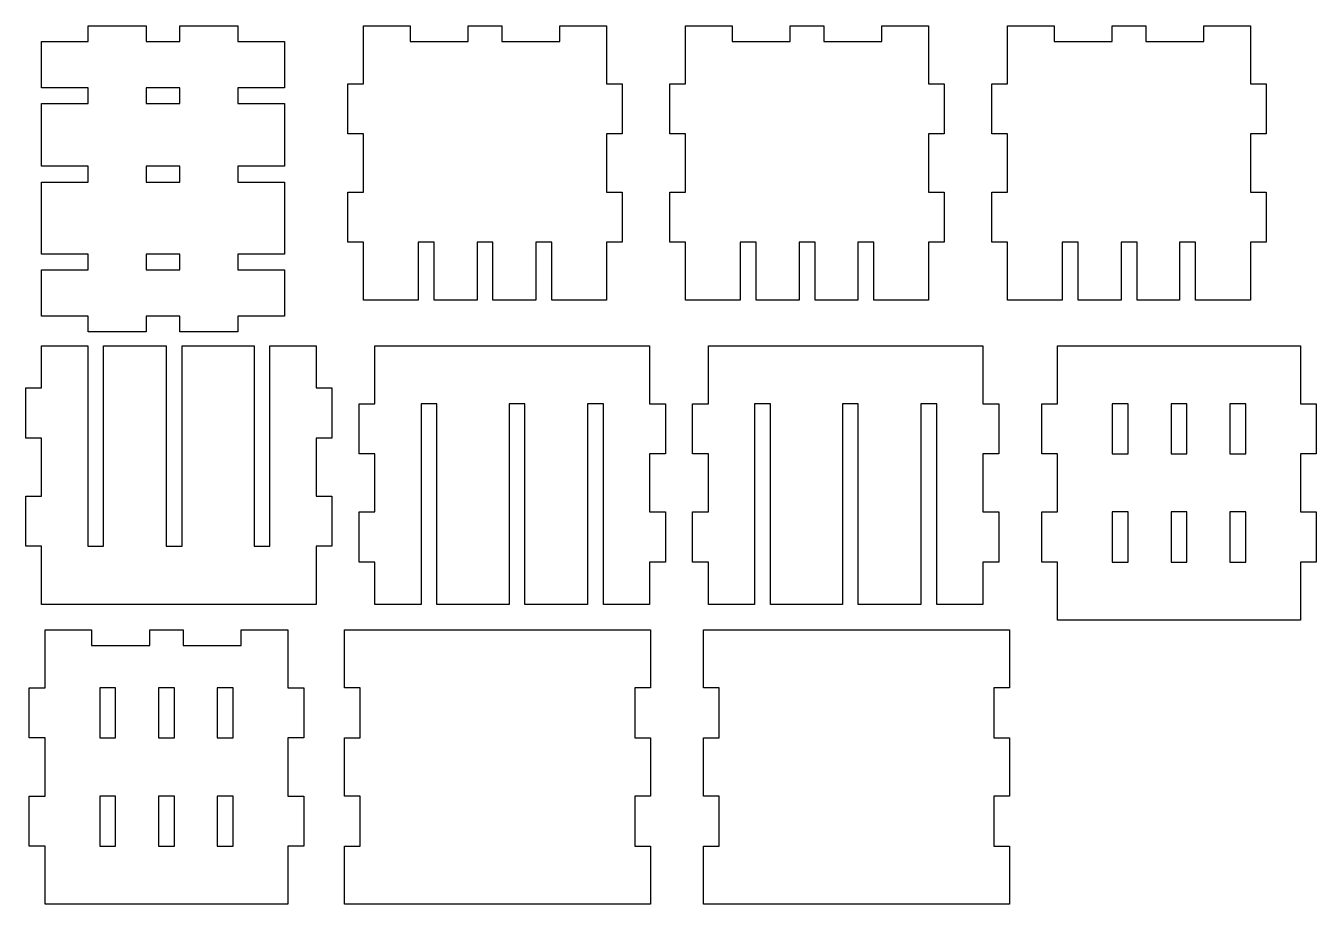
# Model space of a CAD drawing. Extents: x 9 to 270, y 136 to 314.
import ezdxf

# ---------------------------------------------------------------- set-up
doc = ezdxf.new("R2010")
doc.units = 0
doc.layers.get('0').update_dxf_attribs({"linetype": 'CONTINUOUS'})

msp = doc.modelspace()

# ---------------------------------------------------------------- linework, layer by layer
at = {"color": 7}
for points in [[(61.039197, 301.044253), (51.616983, 301.044253), (51.616983, 297.844248), (61.039197, 297.844248), (61.039197, 285.19663), (51.616983, 285.19663), (51.616983, 281.996622), (61.039197, 281.996622), (61.039197, 267.434633), (51.616983, 267.434633), (51.616983, 264.234656), (61.039197, 264.234656), (61.039197, 254.906114), (51.616983, 254.906114), (51.616983, 251.706106), (39.88365, 251.706106), (39.88365, 254.906114), (33.128097, 254.906114), (33.128097, 251.706106), (21.394765, 251.706106), (21.394765, 254.906114), (11.972523, 254.906114), (11.972523, 264.234656), (21.394765, 264.234656), (21.394765, 267.434633), (11.972523, 267.434633), (11.972523, 281.996622), (21.394765, 281.996622), (21.394765, 285.19663), (11.972523, 285.19663), (11.972523, 297.844248), (21.394765, 297.844248), (21.394765, 301.044253), (11.972523, 301.044253), (11.972523, 310.37277), (21.394765, 310.37277), (21.394765, 313.572775), (33.128097, 313.572775), (33.128097, 310.37277), (39.88365, 310.37277), (39.88365, 313.572775), (51.616983, 313.572775), (51.616983, 310.37277), (61.039197, 310.37277)], [(115.05823, 258.106119), (115.05823, 269.839448), (111.858225, 269.839448), (111.858225, 258.106119), (103.187794, 258.106119), (103.187794, 269.839448), (99.987789, 269.839448), (99.987789, 258.106119), (91.286821, 258.106119), (91.286821, 269.839448), (88.086816, 269.839448), (88.086816, 258.106119), (77.039199, 258.106119), (77.039199, 269.839448), (73.839194, 269.839448), (73.839194, 279.972778), (77.039199, 279.972778), (77.039199, 291.70611), (73.839194, 291.70611), (73.839194, 301.839441), (77.039199, 301.839441), (77.039199, 313.572775), (86.461414, 313.572775), (86.461414, 310.372797), (98.194746, 310.372797), (98.194746, 313.572775), (104.9503, 313.572775), (104.9503, 310.372797), (116.683632, 310.372797), (116.683632, 313.572775), (126.105847, 313.572775), (126.105847, 301.839441), (129.305852, 301.839441), (129.305852, 291.70611), (126.105847, 291.70611), (126.105847, 279.972778), (129.305852, 279.972778), (129.305852, 269.839448), (126.105847, 269.839448), (126.105847, 258.106119)], [(180.124907, 258.106119), (180.124907, 269.839448), (176.924902, 269.839448), (176.924902, 258.106119), (168.254471, 258.106119), (168.254471, 269.839448), (165.054466, 269.839448), (165.054466, 258.106119), (156.353499, 258.106119), (156.353499, 269.839448), (153.153494, 269.839448), (153.153494, 258.106119), (142.105877, 258.106119), (142.105877, 269.839448), (138.905872, 269.839448), (138.905872, 279.972778), (142.105877, 279.972778), (142.105877, 291.70611), (138.905872, 291.70611), (138.905872, 301.839441), (142.105877, 301.839441), (142.105877, 313.572775), (151.528091, 313.572775), (151.528091, 310.372797), (163.261424, 310.372797), (163.261424, 313.572775), (170.016977, 313.572775), (170.016977, 310.372797), (181.75031, 310.372797), (181.75031, 313.572775), (191.172524, 313.572775), (191.172524, 301.839441), (194.372529, 301.839441), (194.372529, 291.70611), (191.172524, 291.70611), (191.172524, 279.972778), (194.372529, 279.972778), (194.372529, 269.839448), (191.172524, 269.839448), (191.172524, 258.106119)], [(241.927442, 269.839448), (241.927442, 258.106119), (233.321132, 258.106119), (233.321132, 269.839448), (230.121127, 269.839448), (230.121127, 258.106119), (221.420159, 258.106119), (221.420159, 269.839448), (218.220155, 269.839448), (218.220155, 258.106119), (207.172537, 258.106119), (207.172537, 269.839448), (203.972533, 269.839448), (203.972533, 279.972778), (207.172537, 279.972778), (207.172537, 291.70611), (203.972533, 291.70611), (203.972533, 301.839441), (207.172537, 301.839441), (207.172537, 313.572775), (216.594752, 313.572775), (216.594752, 310.372797), (228.328085, 310.372797), (228.328085, 313.572775), (235.083638, 313.572775), (235.083638, 310.372797), (246.81697, 310.372797), (246.81697, 313.572775), (256.239185, 313.572775), (256.239185, 301.839441), (259.43919, 301.839441), (259.43919, 291.70611), (256.239185, 291.70611), (256.239185, 279.972778), (259.43919, 279.972778), (259.43919, 269.839448), (256.239185, 269.839448), (256.239185, 258.106119), (245.127447, 258.106119), (245.127447, 269.839448)], [(33.128097, 297.844248), (39.88365, 297.844248), (39.88365, 301.044253), (33.128097, 301.044253)], [(33.128097, 281.996622), (39.88365, 281.996622), (39.88365, 285.19663), (33.128097, 285.19663)], [(39.88365, 267.434633), (33.128097, 267.434633), (33.128097, 264.234656), (39.88365, 264.234656)], [(8.791614, 240.379126), (11.991618, 240.379126), (11.991618, 248.912482), (21.320135, 248.912482), (21.320135, 208.379133), (24.520141, 208.379133), (24.520141, 248.912482), (37.167761, 248.912482), (37.167761, 208.379133), (40.367766, 208.379133), (40.367766, 248.912482), (54.929755, 248.912482), (54.929755, 208.379133), (58.12976, 208.379133), (58.12976, 248.912482), (67.458277, 248.912482), (67.458277, 240.379126), (70.658282, 240.379126), (70.658282, 230.245796), (67.458277, 230.245796), (67.458277, 218.51246), (70.658282, 218.51246), (70.658282, 208.379133), (67.458277, 208.379133), (67.458277, 196.645798), (11.991618, 196.645798), (11.991618, 208.379133), (8.791614, 208.379133), (8.791614, 218.51246), (11.991618, 218.51246), (11.991618, 230.245796), (8.791614, 230.245796)], [(138.011744, 205.179131), (134.811739, 205.179131), (134.811739, 196.645801), (125.483222, 196.645801), (125.483222, 237.179149), (122.283217, 237.179149), (122.283217, 196.645801), (109.635598, 196.645801), (109.635598, 237.179149), (106.435593, 237.179149), (106.435593, 196.645801), (91.873603, 196.645801), (91.873603, 237.179149), (88.673599, 237.179149), (88.673599, 196.645801), (79.345082, 196.645801), (79.345082, 205.179131), (76.145077, 205.179131), (76.145077, 215.312461), (79.345082, 215.312461), (79.345082, 227.045794), (76.145077, 227.045794), (76.145077, 237.179149), (79.345082, 237.179149), (79.345082, 248.912482), (134.811739, 248.912482), (134.811739, 237.179149), (138.011744, 237.179149), (138.011744, 227.045794), (134.811739, 227.045794), (134.811739, 215.312461), (138.011744, 215.312461)], [(202.165187, 215.312461), (205.365186, 215.312461), (205.365186, 205.179131), (202.165187, 205.179131), (202.165187, 196.645801), (192.836659, 196.645801), (192.836659, 237.179149), (189.636657, 237.179149), (189.636657, 196.645801), (176.989037, 196.645801), (176.989037, 237.179149), (173.789038, 237.179149), (173.789038, 196.645801), (159.227049, 196.645801), (159.227049, 237.179149), (156.027049, 237.179149), (156.027049, 196.645801), (146.69851, 196.645801), (146.69851, 205.179131), (143.498533, 205.179131), (143.498533, 215.312461), (146.69851, 215.312461), (146.69851, 227.045794), (143.498533, 227.045794), (143.498533, 237.179149), (146.69851, 237.179149), (146.69851, 248.912482), (202.165187, 248.912482), (202.165187, 237.179149), (205.365186, 237.179149), (205.365186, 227.045794), (202.165187, 227.045794)], [(266.318661, 248.912482), (266.318661, 237.179149), (269.518666, 237.179149), (269.518666, 227.045819), (266.318661, 227.045819), (266.318661, 215.312484), (269.518666, 215.312484), (269.518666, 205.179157), (266.318661, 205.179157), (266.318661, 193.445821), (217.252002, 193.445821), (217.252002, 205.179157), (214.052003, 205.179157), (214.052003, 215.312484), (217.252002, 215.312484), (217.252002, 227.045819), (214.052003, 227.045819), (214.052003, 237.179149), (217.252002, 237.179149), (217.252002, 248.912482)], [(231.499622, 237.179149), (228.299622, 237.179149), (228.299622, 227.045819), (231.499622, 227.045819)], [(243.400611, 237.179149), (240.200612, 237.179149), (240.200612, 227.045819), (243.400611, 227.045819)], [(255.27105, 237.179149), (252.071051, 237.179149), (252.071051, 227.045819), (255.27105, 227.045819)], [(231.499622, 215.312484), (228.299622, 215.312484), (228.299622, 205.179157), (231.499622, 205.179157)], [(243.400611, 215.312484), (240.200612, 215.312484), (240.200612, 205.179157), (243.400611, 205.179157)], [(255.27105, 215.312484), (252.071051, 215.312484), (252.071051, 205.179157), (255.27105, 205.179157)], [(61.737689, 136.044079), (12.671022, 136.044079), (12.671022, 147.777412), (9.471023, 147.777412), (9.471023, 157.910742), (12.671022, 157.910742), (12.671022, 169.644074), (9.471023, 169.644074), (9.471023, 179.777404), (12.671022, 179.777404), (12.671022, 191.510736), (22.093245, 191.510736), (22.093245, 188.310757), (33.826577, 188.310757), (33.826577, 191.510736), (40.582133, 191.510736), (40.582133, 188.310757), (52.315466, 188.310757), (52.315466, 191.510736), (61.737689, 191.510736), (61.737689, 179.777404), (64.937688, 179.777404), (64.937688, 169.644074), (61.737689, 169.644074), (61.737689, 157.910742), (64.937688, 157.910742), (64.937688, 147.777412), (61.737689, 147.777412)], [(73.164624, 191.510736), (135.031291, 191.510736), (135.031291, 179.777404), (131.831292, 179.777404), (131.831292, 169.644074), (135.031291, 169.644074), (135.031291, 157.910742), (131.831292, 157.910742), (131.831292, 147.777412), (135.031291, 147.777412), (135.031291, 136.044079), (73.164624, 136.044079), (73.164624, 147.777412), (76.364626, 147.777412), (76.364626, 157.910742), (73.164624, 157.910742), (73.164624, 169.644074), (76.364626, 169.644074), (76.364626, 179.777404), (73.164624, 179.777404)], [(148.897958, 179.777404), (145.697959, 179.777404), (145.697959, 191.510736), (207.564623, 191.510736), (207.564623, 179.777404), (204.364624, 179.777404), (204.364624, 169.644074), (207.564623, 169.644074), (207.564623, 157.910742), (204.364624, 157.910742), (204.364624, 147.777412), (207.564623, 147.777412), (207.564623, 136.044079), (145.697959, 136.044079), (145.697959, 147.777412), (148.897958, 147.777412), (148.897958, 157.910742), (145.697959, 157.910742), (145.697959, 169.644074), (148.897958, 169.644074)], [(23.718642, 169.644074), (26.918641, 169.644074), (26.918641, 179.777404), (23.718642, 179.777404)], [(35.619631, 169.644074), (38.81963, 169.644074), (38.81963, 179.777404), (35.619631, 179.777404)], [(47.49007, 169.644074), (50.690069, 169.644074), (50.690069, 179.777404), (47.49007, 179.777404)], [(23.718642, 147.777412), (26.918641, 147.777412), (26.918641, 157.910742), (23.718642, 157.910742)], [(35.619631, 147.777412), (38.81963, 147.777412), (38.81963, 157.910742), (35.619631, 157.910742)], [(47.49007, 147.777412), (50.690069, 147.777412), (50.690069, 157.910742), (47.49007, 157.910742)]]:
    msp.add_lwpolyline(points, close=True, dxfattribs=at)

doc.saveas('drawing.dxf')
